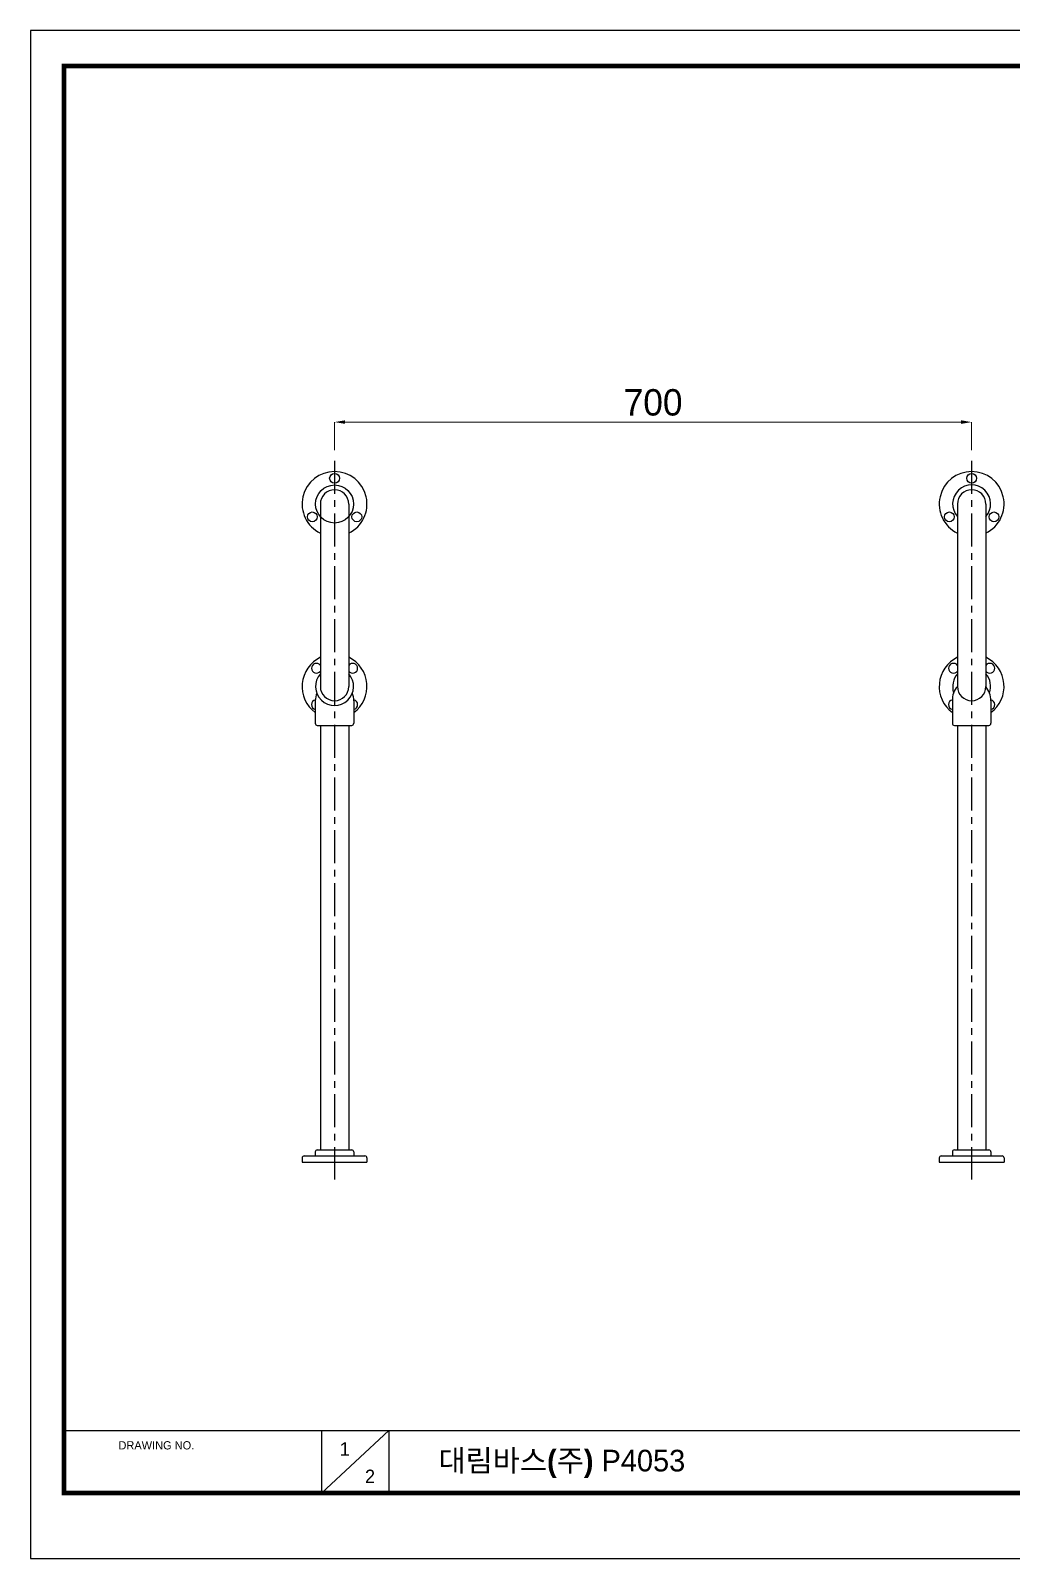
# Model space of a CAD drawing. Extents: x 0 to 790, y 0 to 579.
# Drawn here: x 0 to 372, y 0 to 579 of the extents above; entities that cross this region are included whole.
import ezdxf

# ---------------------------------------------------------------- set-up
doc = ezdxf.new("R2010")
doc.units = 0
doc.header["$LTSCALE"] = 10
doc.header["$MEASUREMENT"] = 0
doc.header["$PDMODE"] = 3
doc.header["$PDSIZE"] = -10
doc.linetypes.add('CENTER', pattern=[2, 1.25, -0.25, 0.25, -0.25])
doc.layers.get('0').update_dxf_attribs({"linetype": 'CONTINUOUS'})
doc.layers.get('DEFPOINTS').update_dxf_attribs({"linetype": 'CONTINUOUS'})
doc.styles.add('Daelim Dimension', font='')
doc.styles.get('Daelim Dimension').set_extended_font_data('나눔고딕')
doc.dimstyles.new('DEFAULT', dxfattribs={"dimscale": 2, "dimtxt": 2, "dimasz": 2, "dimexe": 0, "dimexo": 2, "dimgap": 1, "dimtad": 1, "dimdec": 0, "dimzin": 9, "dimdsep": 46, "dimtxsty": 'Daelim Dimension', "dimcen": 0.5, "dimclrd": 5, "dimclre": 5, "dimclrt": 256, "dimadec": 1, "dimazin": 0, "dimtfac": 1, "dimtdec": 0, "dimtix": 1, "dimtmove": 0, "dimatfit": 3, "dimfxl": 1, "dimtolj": 1, "dimtzin": 1, "dimlwd": 9, "dimlwe": 9, "dimarcsym": 0})

# ---------------------------------------------------------------- blocks, each defined once
blk = doc.blocks.new('*D3')
at = {"color": 5, "lineweight": 9, "transparency": 16777216}
for p, q in [((115.16, 419.82), (115.16, 430.45)), ((119.16, 430.45), (352.5, 430.45)), ((356.5, 419.82), (356.5, 430.45))]:
    blk.add_line(p, q, dxfattribs=at)
at = {"color": 5, "transparency": 16777216}
for points in [[(119.16, 431.12), (119.16, 429.78), (115.16, 430.45)], [(352.5, 431.12), (352.5, 429.78), (356.5, 430.45)]]:
    blk.add_solid(points, dxfattribs=at)
at = {"layer": 'DEFPOINTS', "color": 0, "transparency": 16777216}
for p in [(356.5, 430.45), (115.16, 415.82), (356.5, 415.82)]:
    blk.add_point(p, dxfattribs=at)
at = {"color": 7, "transparency": 16777216, "insert": (235.83, 437.86), "char_height": 10, "attachment_point": 5, "style": 'Daelim Dimension'}
blk.add_mtext('\\A1;700', dxfattribs=at)

msp = doc.modelspace()

# ---------------------------------------------------------------- linework, layer by layer
at = {"color": 1, "linetype": 'CENTER'}
for p, q in [((115.16, 415.82), (115.16, 143.49)), ((356.5, 415.82), (356.5, 143.49))]:
    msp.add_line(p, q, dxfattribs=at)
for p, q in [((109.78, 399.42), (109.78, 330.3)), ((120.53, 399.42), (120.53, 330.3)), ((351.12, 399.42), (351.12, 330.3)), ((361.88, 399.42), (361.88, 330.3)), ((107.86, 324.92), (107.86, 316.34)), ((122.45, 324.92), (122.45, 316.34)), ((349.2, 325.76), (349.2, 316.34)), ((363.8, 324.92), (363.8, 316.34)), ((108.63, 315.57), (121.68, 315.57)), ((109.78, 315.57), (109.78, 154.76)), ((120.53, 315.57), (120.53, 154.76)), ((349.97, 315.57), (363.03, 315.57)), ((351.12, 315.57), (351.12, 154.76)), ((361.88, 315.57), (361.88, 154.76)), ((102.87, 151.69), (102.87, 150.15)), ((103.64, 152.45), (107.48, 152.45)), ((107.48, 152.45), (122.84, 152.45)), ((107.86, 153.99), (107.86, 152.84)), ((107.86, 152.84), (107.86, 152.45)), ((108.63, 154.76), (121.68, 154.76)), ((122.45, 153.99), (122.45, 152.84)), ((122.45, 152.84), (122.45, 152.45)), ((122.84, 152.45), (126.68, 152.45)), ((127.44, 151.69), (127.44, 150.15)), ((344.21, 151.69), (344.21, 150.15)), ((344.98, 152.45), (368.02, 152.45)), ((349.2, 153.99), (349.2, 152.45)), ((349.97, 154.76), (363.03, 154.76)), ((363.8, 153.99), (363.8, 152.45)), ((368.79, 151.69), (368.79, 150.15)), ((102.87, 150.15), (127.44, 150.15)), ((344.21, 150.15), (368.79, 150.15))]:
    msp.add_line(p, q)
at = {"color": 5}
msp.add_line((12.7, 48.49), (648.72, 48.49), dxfattribs=at)
at = {"color": 5, "ltscale": 40}
for p, q in [((110.19, 48.49), (110.19, 24.69)), ((110.19, 48.49), (110.19, 24.69)), ((135.67, 48.49), (110.19, 24.69)), ((135.67, 48.49), (110.19, 24.69)), ((135.67, 48.49), (135.67, 24.69)), ((135.67, 48.49), (135.67, 24.69))]:
    msp.add_line(p, q, dxfattribs=at)
at = {"ltscale": 0.5}
msp.add_lwpolyline([(0, 0), (789.88, 0), (789.88, 578.76), (0, 578.76)], close=True, dxfattribs=at)
at = {"color": 5, "linetype": 'ByBlock', "lineweight": 200, "const_width": 1.82}
msp.add_lwpolyline([(12.7, 24.78), (777.1, 24.78), (777.1, 565.32), (12.7, 565.32)], close=True, dxfattribs=at)
at = {"linetype": 'ByBlock'}
for centre, radius in [((115.16, 409.16), 1.86), ((356.5, 409.16), 1.86), ((115.16, 399.42), 7.2), ((106.72, 394.55), 1.86), ((123.6, 394.55), 1.86), ((348.06, 394.55), 1.86), ((364.94, 394.55), 1.86)]:
    msp.add_circle(centre, radius, dxfattribs=at)
for centre, radius, start, end in [((115.16, 399.42), 12.29, 295.94448, 244.05552), ((356.5, 399.42), 12.29, 295.94448, 244.05552), ((356.5, 399.42), 7.2, 318.30245, 221.69755), ((108.27, 337.19), 1.86, 35.51095, 324.48905), ((122.05, 337.19), 1.86, 215.51095, 144.48905), ((349.61, 337.19), 1.86, 35.51095, 324.48905), ((363.39, 337.19), 1.86, 215.51095, 144.48905), ((115.16, 330.3), 7.2, 138.30245, 41.69755), ((356.5, 330.3), 7.2, 138.30245, 198.79147), ((356.5, 330.3), 7.2, 339.86459, 41.69755), ((108.27, 323.41), 1.86, 102.15684, 257.39353), ((122.05, 323.41), 1.86, 282.60647, 77.84316), ((349.61, 323.41), 1.86, 102.15684, 257.39353), ((363.39, 323.41), 1.86, 282.60647, 77.84316)]:
    msp.add_arc(centre, radius, start, end, dxfattribs=at)
for centre, radius, start, end in [((115.16, 399.42), 5.38, 0, 180), ((356.5, 399.42), 5.38, 0, 180), ((115.16, 330.3), 12.29, 115.94448, 233.57643), ((115.16, 330.3), 12.29, 306.42357, 64.05552), ((356.5, 330.3), 12.29, 115.94448, 233.57643), ((356.5, 330.3), 12.29, 306.42357, 64.05552), ((115.16, 330.3), 5.38, 180, 0), ((356.52, 325.34), 7.33, 137.4274, 183.26496), ((356.5, 330.3), 5.38, 180, 0), ((354.89, 324.77), 8.9, 0.9575, 38.35014), ((117.14, 324.64), 9.28, 160.15585, 178.25722), ((113.18, 324.64), 9.28, 1.74278, 19.84415), ((108.63, 316.34), 0.768, 180, 270), ((121.68, 316.34), 0.768, 270, 0), ((349.97, 316.34), 0.768, 180, 270), ((363.03, 316.34), 0.768, 270, 0), ((103.64, 151.69), 0.768, 90, 180), ((108.63, 153.99), 0.768, 90, 180), ((121.68, 153.99), 0.768, 0, 90), ((126.68, 151.69), 0.768, 0, 90), ((344.98, 151.69), 0.768, 90, 180), ((349.97, 153.99), 0.768, 90, 180), ((363.03, 153.99), 0.768, 0, 90), ((368.02, 151.69), 0.768, 0, 90)]:
    msp.add_arc(centre, radius, start, end)

# ---------------------------------------------------------------- texts
at = {"color": 5, "ltscale": 40, "style": 'Daelim Dimension'}
msp.add_text('DRAWING NO.', height=3.1171, dxfattribs=at).set_placement((33.3, 41.29))
at = {"char_height": 5.1, "width": 7.119, "attachment_point": 1, "style": 'Daelim Dimension'}
for s, insert in [('1', (117.12, 44.03)), ('2', (126.69, 33.63))]:
    msp.add_mtext(s, dxfattribs=dict(at, insert=insert))
at = {"color": 2, "insert": (154.51, 41.16), "char_height": 8.198, "width": 362.8925, "attachment_point": 1, "style": 'Daelim Dimension'}
msp.add_mtext('{\\fPretendard Variable SemiBold|b0|i0|c129|p2;대림바스(주)} P4053', dxfattribs=at)

# ---------------------------------------------------------------- dimensions: what is measured, and where the dimension line sits
dim = msp.add_linear_dim(base=(356.5, 430.45), p1=(115.16, 415.82), p2=(356.5, 415.82), text='700', dimstyle='DEFAULT', override={"dimtxt": 5, "dimclrd": 5, "dimclre": 5, "dimclrt": 7})
dim.commit()
dim.dimension.update_dxf_attribs({"geometry": '*D3', "text_midpoint": (235.83, 437.86)})

doc.saveas('drawing.dxf')
